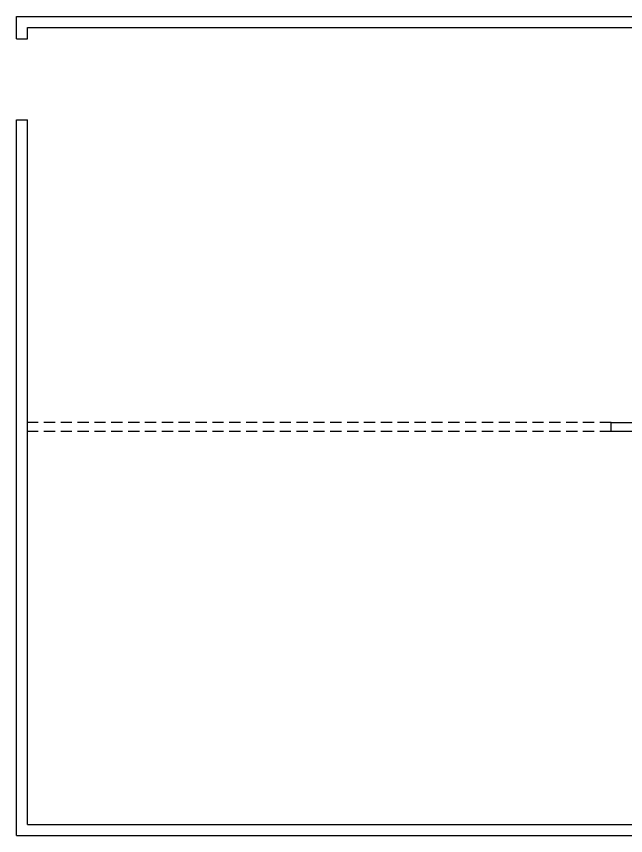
# Model space of a CAD drawing. Header units: inches. Extents: x -5 to 783, y -15 to 369.
# Drawn here: x -5 to 266.2, y -10 to 354.5 of the extents above; entities that cross this region are included whole.
import ezdxf

# ---------------------------------------------------------------- set-up
doc = ezdxf.new("R2010")
doc.units = ezdxf.units.IN
doc.header["$LTSCALE"] = 20
doc.linetypes.add('HIDDEN', pattern=[0.375, 0.25, -0.125])

msp = doc.modelspace()

# ---------------------------------------------------------------- linework, layer by layer
for p, q in [((-5, 354.5), (613.63485, 354.5)), ((-5, 344.5), (-5, 354.5)), ((0, 349.5), (532.52083, 349.5)), ((0, 344.5), (0, 349.5)), ((-5, 344.5), (0, 344.5)), ((-5, -10), (-5, 308.5)), ((-5, 308.5), (0, 308.5)), ((0, -5), (0, 308.5)), ((0, -5), (287, -5)), ((-5, -10), (346.25, -10))]:
    msp.add_line(p, q)
at = {"linetype": 'HIDDEN'}
for p, q in [((259.75, 173.75), (0, 173.75)), ((259.75, 169.75), (0, 169.75))]:
    msp.add_line(p, q, dxfattribs=at)
msp.add_lwpolyline([(259.75, 173.75), (298.25, 173.75), (298.25, 169.75), (259.75, 169.75)], close=True)

doc.saveas('drawing.dxf')
